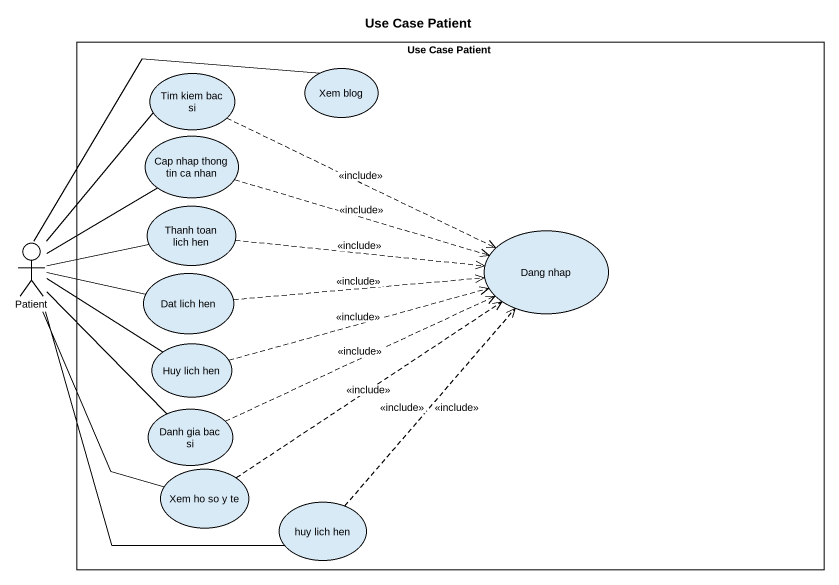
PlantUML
@startuml
title Use Case Patient
rectangle "Use Case Patient" as Use_Case_Patient {
  usecase "Xem blog" as Xem_blog
  usecase "Tim kiem bac si" as Tim_kiem_bac_si
  usecase "Cap nhap thong tin ca nhan" as Cap_nhap_thong_tin_ca_nhan
  usecase "Thanh toan lich hen" as Thanh_toan_lich_hen
  usecase "Dang nhap" as Dang_nhap
  usecase "Dat lich hen" as Dat_lich_hen
  usecase "Huy lich hen" as Huy_lich_hen
  usecase "Danh gia bac si" as Danh_gia_bac_si
  usecase "Xem ho so y te" as Xem_ho_so_y_te
  usecase "huy lich hen" as huy_lich_hen
}
actor Patient
Tim_kiem_bac_si .right.> Dang_nhap : <<include>>
Cap_nhap_thong_tin_ca_nhan .right.> Dang_nhap : <<include>>
Thanh_toan_lich_hen .right.> Dang_nhap : <<include>>
Patient -up- Xem_blog
Patient -up- Tim_kiem_bac_si
Patient -up- Cap_nhap_thong_tin_ca_nhan
Patient -right- Thanh_toan_lich_hen
Patient -right- Dat_lich_hen
Patient -right- Huy_lich_hen
Patient -- Danh_gia_bac_si
Patient -- Xem_ho_so_y_te
Patient -- huy_lich_hen
Dat_lich_hen .right.> Dang_nhap : <<include>>
Huy_lich_hen .right.> Dang_nhap : <<include>>
Danh_gia_bac_si .right.> Dang_nhap : <<include>>
Xem_ho_so_y_te .up.> Dang_nhap : <<include>>
huy_lich_hen .up.> Dang_nhap : <<include>>
huy_lich_hen .up.> Dang_nhap : <<include>>
@enduml
